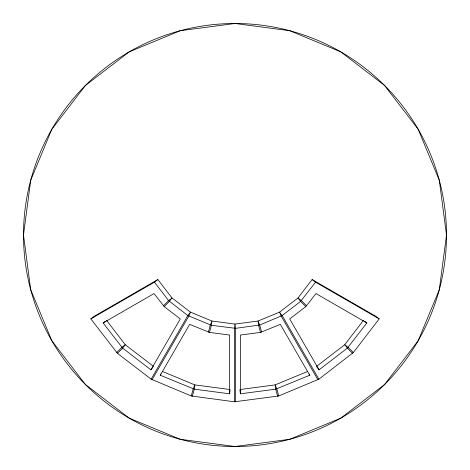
<?xml version="1.0" encoding="UTF-8"?>
<svg xmlns="http://www.w3.org/2000/svg" width="470" height="470" viewBox="0 0 470 470"><rect width="100%" height="100%" fill="white"/><g stroke="black" fill="none" stroke-linecap="round" stroke-linejoin="round"><path stroke-width="0.7" d="M160.822 373.914L160.27 375.236L194.275 389.166L229.601 393.813L230.065 390.259M191.284 395.969L151.117 379.173L117.453 353.34L90.828 318.883L94.247 316.263L157.861 279.533L172.02 297.98L190.468 312.139L211.947 321.034L235 324.071L258.054 321.034L279.533 312.139L297.98 297.98L312.139 279.533L375.753 316.263L379.173 318.883L353.34 352.547L318.883 379.173L278.716 395.969L234.436 401.797L191.284 395.969L193.188 388.872L194.839 384.895L230.159 389.548M208.398 332.108L210.302 325.011L211.947 321.034L211.383 325.305L209.485 332.402L189.651 324.347L160.27 375.236M192.371 396.257L194.275 389.166L194.839 384.895L162.591 371.535M150.917 369.837L180.298 318.942L164.2 306.593L154.025 293.574L103.136 322.955L122.647 348.147L150.917 369.837L153.103 366.988M151.117 379.173L187.841 315.552L190.468 312.139L188.817 316.116L152.086 379.731M379.173 318.883L315.552 282.159L300.606 301.399L282.159 315.552L259.699 325.011L235.564 328.342L211.383 325.305L187.841 315.552L168.601 300.606L154.448 282.159L90.828 318.883M319.083 369.837L289.702 318.942L305.8 306.593L315.975 293.574L366.864 322.955L347.353 348.147L319.083 369.837L316.897 366.988M363.451 320.334L344.727 344.727L316.463 366.418M116.66 352.547L121.853 347.353L125.273 344.727L153.537 366.418M163.407 305.8L168.601 300.606L172.02 297.98L169.394 301.399L164.2 306.593M117.453 353.34L122.647 348.147L125.273 344.727L106.549 320.334M154.448 282.159L157.861 279.533M103.136 322.955L105.409 321.21M240.399 393.813L240.399 335.045L260.515 332.402L280.349 324.347L309.73 375.236L275.726 389.166L240.399 393.813L239.935 390.259M307.409 371.535L275.162 384.895L239.841 389.548M209.485 332.402L229.601 335.045L229.601 393.813M312.139 279.533L315.552 282.159M364.591 321.21L366.864 322.955M306.593 305.8L301.399 300.606L297.98 297.98L300.606 301.399L305.8 306.593M353.34 352.547L348.147 347.353L344.727 344.727L347.353 348.147L352.547 353.34M318.883 379.173L282.159 315.552L279.533 312.139L281.183 316.116L317.914 379.731M309.178 373.914L309.73 375.236M261.602 332.108L259.699 325.011L258.054 321.034L258.618 325.305L260.515 332.402M278.716 395.969L276.812 388.872L275.162 384.895L275.726 389.166L277.629 396.257M235.564 401.797L235.564 328.342L235 324.071L234.436 328.342L234.436 401.797M30.709 180.263L23.5 235L30.709 289.737L51.835 340.75L85.446 384.554L129.25 418.165L180.263 439.291L235 446.5L289.737 439.291L340.75 418.165L384.554 384.554L418.165 340.75L439.291 289.737L446.5 235L439.291 180.263L418.165 129.25L384.554 85.446L340.75 51.835L289.737 30.709L235 23.5L180.263 30.709L129.25 51.835L85.446 85.446L51.835 129.25L30.709 180.263M129.25 418.165A211.5 211.5 0 0 0 446.5 235A211.5 211.5 0 0 0 129.25 51.835A211.5 211.5 0 0 0 129.25 418.165"/></g></svg>
